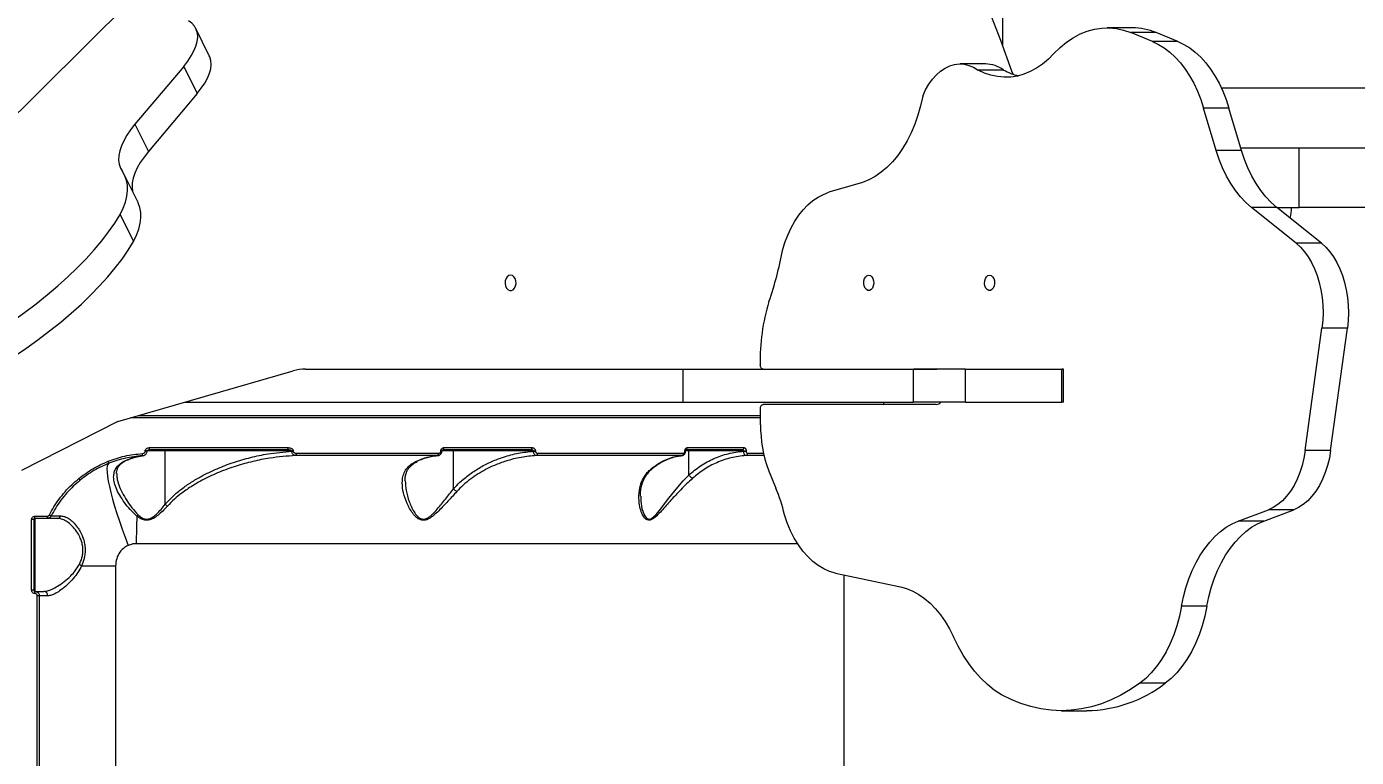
# Model space of a CAD drawing. Header units: millimetres. Extents: x 10665 to 29906, y -6125 to 7364.
# Drawn here: x 23940 to 24541, y 799 to 1129 of the extents above; entities that cross this region are included whole.
import ezdxf

# ---------------------------------------------------------------- set-up
doc = ezdxf.new("R2010")
doc.units = ezdxf.units.MM
for name, color, linetype in [('DIKOM_ОБЪЕКТ', 7, 'Continuous'), ('DIKOM_РАЗМЕР_ЗОНА', 7, 'Continuous'), ('DIKOM_РАЗМЕР_ОБЪЕКТА', 7, 'Continuous')]:
    doc.layers.add(name, color=color, linetype=linetype)
doc.styles.add('style1', font='arial.ttf', dxfattribs={"width": 0.8})
doc.dimstyles.new('1-50', dxfattribs={"dimtxt": 300, "dimasz": 200, "dimexe": 100, "dimexo": 0, "dimgap": 100, "dimtad": 1, "dimdec": 0, "dimtxsty": 'style1', "dimcen": 0, "dimclrd": 7, "dimclre": 7, "dimadec": 1, "dimazin": 2, "dimtfac": 1, "dimtdec": 0, "dimtmove": 1, "dimatfit": 3, "dimfxl": 0, "dimlwd": 25, "dimlwe": 18, "dimarcsym": 0})

# ---------------------------------------------------------------- blocks, each defined once
blk = doc.blocks.new('*D16')
at = {"layer": 'Defpoints', "color": 0, "transparency": 16777216}
for p in [(12665, 4926.53), (12665, 1146.89), (26947.71, -1821.93)]:
    blk.add_point(p, dxfattribs=at)
at = {"layer": 'DIKOM_РАЗМЕР_ОБЪЕКТА', "color": 7, "lineweight": 18, "transparency": 16777216}
for p, q in [((12665, 1146.89), (12665, 5026.53)), ((26947.71, -1821.93), (26947.71, 5026.53))]:
    blk.add_line(p, q, dxfattribs=at)
at = {"layer": 'DIKOM_РАЗМЕР_ОБЪЕКТА', "color": 7, "lineweight": 25, "transparency": 16777216}
blk.add_line((26747.71, 4926.53), (12865, 4926.53), dxfattribs=at)
at = {"layer": 'DIKOM_РАЗМЕР_ОБЪЕКТА', "color": 7, "transparency": 16777216}
for points in [[(12865, 4959.86), (12865, 4893.19), (12665, 4926.53)], [(26747.71, 4959.86), (26747.71, 4893.19), (26947.71, 4926.53)]]:
    blk.add_solid(points, dxfattribs=at)
at = {"layer": 'DIKOM_РАЗМЕР_ОБЪЕКТА', "color": 0, "transparency": 16777216, "insert": (21497, 5179.8), "char_height": 300, "attachment_point": 5, "style": 'style1'}
blk.add_mtext('14300', dxfattribs=at)
blk = doc.blocks.new('*D15')
at = {"layer": 'Defpoints', "color": 0, "transparency": 16777216}
for p in [(20416.84, 4419.04), (19675.94, -4001.39), (28567.5, -4001.39)]:
    blk.add_point(p, dxfattribs=at)
at = {"layer": 'DIKOM_РАЗМЕР_ОБЪЕКТА', "color": 7, "lineweight": 18, "transparency": 16777216}
for p, q in [((20416.84, 4419.04), (28667.5, 4419.04)), ((19675.94, -4001.39), (28667.5, -4001.39))]:
    blk.add_line(p, q, dxfattribs=at)
at = {"layer": 'DIKOM_РАЗМЕР_ОБЪЕКТА', "color": 7, "lineweight": 25, "transparency": 16777216}
blk.add_line((28567.5, 4219.04), (28567.5, -3801.39), dxfattribs=at)
at = {"layer": 'DIKOM_РАЗМЕР_ОБЪЕКТА', "color": 7, "transparency": 16777216}
for points in [[(28534.17, 4219.04), (28600.83, 4219.04), (28567.5, 4419.04)], [(28534.17, -3801.39), (28600.83, -3801.39), (28567.5, -4001.39)]]:
    blk.add_solid(points, dxfattribs=at)
at = {"layer": 'DIKOM_РАЗМЕР_ОБЪЕКТА', "color": 0, "transparency": 16777216, "insert": (28247.96, -1553.33), "char_height": 300, "attachment_point": 5, "rotation": 90, "style": 'style1'}
blk.add_mtext('8400', dxfattribs=at)
blk = doc.blocks.new('*D14')
at = {"layer": 'Defpoints', "color": 0, "transparency": 16777216}
for p in [(28947.71, 6914.03), (10665, 1629.88), (28947.71, -1535.43)]:
    blk.add_point(p, dxfattribs=at)
at = {"layer": 'DIKOM_РАЗМЕР_ЗОНА', "color": 7, "lineweight": 18, "transparency": 16777216}
for p, q in [((10665, 1629.88), (10665, 7014.03)), ((28947.71, -1535.43), (28947.71, 7014.03))]:
    blk.add_line(p, q, dxfattribs=at)
at = {"layer": 'DIKOM_РАЗМЕР_ЗОНА', "color": 7, "lineweight": 25, "transparency": 16777216}
blk.add_line((10865, 6914.03), (28747.71, 6914.03), dxfattribs=at)
at = {"layer": 'DIKOM_РАЗМЕР_ЗОНА', "color": 7, "transparency": 16777216}
for points in [[(10865, 6947.36), (10865, 6880.69), (10665, 6914.03)], [(28747.71, 6947.36), (28747.71, 6880.69), (28947.71, 6914.03)]]:
    blk.add_solid(points, dxfattribs=at)
at = {"layer": 'DIKOM_РАЗМЕР_ЗОНА', "color": 0, "transparency": 16777216, "insert": (21431.5, 7167.3), "char_height": 300, "attachment_point": 5, "style": 'style1'}
blk.add_mtext('18300', dxfattribs=at)
blk = doc.blocks.new('*D13')
at = {"layer": 'Defpoints', "color": 0, "transparency": 16777216}
for p in [(20470.84, 6542.55), (29806, 6542.55), (19621.9, -6125)]:
    blk.add_point(p, dxfattribs=at)
at = {"layer": 'DIKOM_РАЗМЕР_ЗОНА', "color": 7, "lineweight": 18, "transparency": 16777216}
for p, q in [((20470.84, 6542.55), (29906, 6542.55)), ((19621.9, -6125), (29906, -6125))]:
    blk.add_line(p, q, dxfattribs=at)
at = {"layer": 'DIKOM_РАЗМЕР_ЗОНА', "color": 7, "lineweight": 25, "transparency": 16777216}
blk.add_line((29806, -5925), (29806, 6342.55), dxfattribs=at)
at = {"layer": 'DIKOM_РАЗМЕР_ЗОНА', "color": 7, "transparency": 16777216}
for points in [[(29772.67, 6342.55), (29839.33, 6342.55), (29806, 6542.55)], [(29772.67, -5925), (29839.33, -5925), (29806, -6125)]]:
    blk.add_solid(points, dxfattribs=at)
at = {"layer": 'DIKOM_РАЗМЕР_ЗОНА', "color": 0, "transparency": 16777216, "insert": (29552.83, 208.78), "char_height": 300, "attachment_point": 5, "rotation": 90, "style": 'style1'}
blk.add_mtext('12650', dxfattribs=at)

msp = doc.modelspace()

# ---------------------------------------------------------------- linework, layer by layer
at = {"color": 7, "linetype": 'Continuous', "lineweight": 15}
for p, q in [((25599.63, 1101.57), (24480, 1101.57)), ((24488.73, 1074.57), (25599.63, 1074.57))]:
    msp.add_line(p, q, dxfattribs=at)
at = {"layer": 'DIKOM_ОБЪЕКТ', "color": 7, "linetype": 'Continuous', "lineweight": 15}
for p, q in [((24380.96, 1369.07), (24380.96, 1121.06)), ((23915.67, 1070.78), (23986.28, 1140.63)), ((24022.17, 1116.29), (24016.07, 1128.58)), ((24439.74, 1128.89), (24428.24, 1128.89)), ((24448.81, 1122.69), (24438.94, 1126.74)), ((24450.43, 1126.74), (24438.94, 1126.74)), ((24460.3, 1122.69), (24450.43, 1126.74)), ((24460.3, 1122.69), (24448.81, 1122.69)), ((24010.59, 1111.44), (23988.56, 1085.29)), ((24010.59, 1111.44), (24016.68, 1099.15)), ((24373.24, 1112.54), (24361.75, 1112.54)), ((24381.44, 1109.8), (24369.94, 1109.8)), ((24016.68, 1099.15), (23994.66, 1073)), ((24477.59, 1073.42), (24471.87, 1092.63)), ((24483.36, 1092.63), (24471.87, 1092.63)), ((24489.08, 1073.42), (24483.36, 1092.63)), ((23988.56, 1085.29), (23994.66, 1073)), ((24489.08, 1073.42), (24477.59, 1073.42)), ((24515.16, 1047.57), (24515.16, 1074.57)), ((23989.96, 1049.9), (23983.87, 1062.19)), ((24317.63, 1058.93), (24302.42, 1054.51)), ((24513.72, 1031.46), (24493.5, 1047.62)), ((24504.99, 1047.62), (24493.5, 1047.62)), ((24525.21, 1031.46), (24504.99, 1047.62)), ((24505.05, 1047.57), (24515.16, 1047.57)), ((24714.96, 1047.57), (24515.16, 1047.57)), ((23981.8, 1044.5), (23987.89, 1032.21)), ((24525.21, 1031.46), (24513.72, 1031.46)), ((24517.89, 937.75), (24525.44, 993.06)), ((24536.93, 993.06), (24525.44, 993.06)), ((24529.38, 937.75), (24536.93, 993.06)), ((24065.73, 974.57), (24351.18, 974.57)), ((24236.57, 959.57), (24236.57, 974.57)), ((24236.57, 974.57), (24340.7, 974.57)), ((24340.7, 959.57), (24340.7, 974.57)), ((24364.24, 974.57), (24340.7, 974.57)), ((24364.24, 959.57), (24364.24, 974.57)), ((24364.24, 974.57), (24407.79, 974.57)), ((24407.79, 959.57), (24407.79, 974.57)), ((24408.5, 974.57), (24407.79, 974.57)), ((24408.5, 959.57), (24408.5, 974.57)), ((23980.87, 950.91), (24060.06, 973.76)), ((24010.91, 959.57), (24236.57, 959.57)), ((24236.57, 959.57), (24340.7, 959.57)), ((24271.47, 949.42), (24271.44, 956.56)), ((24350.99, 958.57), (24272.73, 958.57)), ((24327.28, 958.57), (24327.28, 959.57)), ((24364.24, 959.57), (24340.7, 959.57)), ((24364.24, 959.57), (24407.79, 959.57)), ((24408.5, 959.57), (24407.79, 959.57)), ((23980.87, 950.91), (23937.24, 928.79)), ((24271.46, 952.57), (23986.65, 952.57)), ((23990.12, 953.57), (24271.45, 953.57)), ((23995.13, 939.07), (24057.8, 939.07)), ((24128.31, 939.07), (24168.17, 939.07)), ((24238.33, 939.07), (24264.05, 939.07)), ((23985.43, 933.68), (23985.46, 933.69)), ((23993.19, 937.48), (23993.19, 937.57)), ((23994.03, 937.57), (23993.19, 937.57)), ((23994.03, 937.48), (23993.19, 937.48)), ((23994.03, 937.48), (23994.03, 937.57)), ((24002.2, 937.57), (23994.03, 937.57)), ((24057.49, 938.07), (23994.97, 938.07)), ((24002.2, 913.46), (24002.2, 937.57)), ((24059.49, 937.57), (24002.2, 937.57)), ((24059.49, 937.45), (24059.49, 937.57)), ((24059.49, 937.57), (24060.14, 937.57)), ((24059.49, 937.45), (24060.14, 937.45)), ((24060.14, 937.57), (24060.14, 937.45)), ((24125.48, 935.52), (24061.3, 935.52)), ((24061.6, 936.51), (24125.92, 936.51)), ((24125.19, 935.45), (24125.61, 935.48)), ((24126.89, 937.54), (24126.89, 937.57)), ((24127.41, 937.57), (24126.89, 937.57)), ((24127.41, 937.54), (24126.89, 937.54)), ((24127.41, 937.54), (24127.41, 937.57)), ((24132.64, 937.57), (24127.41, 937.57)), ((24167.6, 938.07), (24127.83, 938.07)), ((24132.64, 920.41), (24132.64, 937.57)), ((24168.79, 937.57), (24132.64, 937.57)), ((24168.79, 937.47), (24168.79, 937.57)), ((24168.79, 937.57), (24169.69, 937.57)), ((24168.79, 937.47), (24169.69, 937.47)), ((24169.69, 937.57), (24169.69, 937.47)), ((24235.95, 935.52), (24170.12, 935.52)), ((24170.66, 936.51), (24236.63, 936.51)), ((24237.31, 937.52), (24237.31, 937.57)), ((24237.57, 937.57), (24237.31, 937.57)), ((24237.57, 937.52), (24237.31, 937.52)), ((24237.57, 937.52), (24237.57, 937.57)), ((24239.05, 937.57), (24237.57, 937.57)), ((24263.24, 938.07), (24237.59, 938.07)), ((24239.05, 926.69), (24239.05, 937.57)), ((24263.86, 937.57), (24239.05, 937.57)), ((24263.86, 937.49), (24263.86, 937.57)), ((24263.86, 937.57), (24264.99, 937.57)), ((24263.86, 937.49), (24264.99, 937.49)), ((24273.1, 935.52), (24264.85, 935.52)), ((24264.99, 937.57), (24264.99, 937.49)), ((24265.6, 936.51), (24272.88, 936.51)), ((24529.38, 937.75), (24517.89, 937.75)), ((24275.04, 928.93), (24278.41, 920.76)), ((24487.59, 905.87), (24501.2, 911.01)), ((24499.09, 905.87), (24512.69, 911.01)), ((24512.69, 911.01), (24501.2, 911.01)), ((23941.82, 874.57), (23941.82, 906.57)), ((23942.78, 906.57), (23941.82, 906.57)), ((23942.78, 906.57), (23942.78, 874.57)), ((23948.9, 907.07), (23943.28, 907.07)), ((23943.28, 907.07), (23943.28, 874.07)), ((23943.32, 908.07), (23948.95, 908.07)), ((24499.09, 905.87), (24487.59, 905.87)), ((24288.27, 895.62), (23989.13, 895.62)), ((23964.38, 885.57), (23979.79, 885.57)), ((23979.79, 885.57), (23979.79, 535.57)), ((24305.43, 882.36), (24334.74, 876.12)), ((24309.28, 525.52), (24309.28, 881.54)), ((23942.78, 874.57), (23941.82, 874.57)), ((23943.28, 874.07), (23947.33, 874.07)), ((23944.32, 789.07), (23944.32, 872.07)), ((23945.28, 872.07), (23944.32, 872.07)), ((23949.14, 872.07), (23945.28, 872.07)), ((23945.28, 872.07), (23945.28, 789.07)), ((24473.4, 867.32), (24461.91, 867.32)), ((24454.53, 832.54), (24443.04, 832.54)), ((24407.65, 820.13), (24419.14, 820.13))]:
    msp.add_line(p, q, dxfattribs=at)
at = {"layer": 'DIKOM_ОБЪЕКТ', "color": 7, "linetype": 'Continuous', "lineweight": 15, "flags": 128}
for points in [[(24385.72, 1107.91), (24385.21, 1109.35), (24380.18, 1123.14), (24374.89, 1136.74), (24369.33, 1150.12), (24363.52, 1163.29)], [(24010.59, 1111.44), (24012.46, 1113.82), (24014.02, 1116.16), (24015.25, 1118.42), (24016.15, 1120.6), (24016.7, 1122.67), (24016.91, 1124.63), (24016.77, 1126.44), (24016.29, 1128.11), (24015.46, 1129.61), (24014.3, 1130.93), (24012.81, 1132.06)], [(24404.23, 1117.21), (24407.02, 1119.97), (24409.94, 1122.38), (24412.97, 1124.43), (24416.09, 1126.1), (24419.29, 1127.39), (24422.54, 1128.28), (24425.83, 1128.78), (24429.14, 1128.87), (24432.44, 1128.56), (24435.71, 1127.85), (24438.94, 1126.74)], [(24448.81, 1122.69), (24451.51, 1121.4), (24454.13, 1119.78), (24456.67, 1117.84), (24459.09, 1115.59), (24461.4, 1113.04), (24463.56, 1110.22), (24465.57, 1107.14), (24467.42, 1103.82), (24469.09, 1100.27), (24470.58, 1096.54), (24471.87, 1092.63)], [(24460.3, 1122.69), (24463, 1121.4), (24465.62, 1119.78), (24468.16, 1117.84), (24470.58, 1115.59), (24472.89, 1113.04), (24475.05, 1110.22), (24477.06, 1107.14), (24478.91, 1103.82), (24480.59, 1100.27), (24482.07, 1096.54), (24483.36, 1092.63)], [(24016.68, 1099.15), (24018.55, 1101.54), (24020.11, 1103.87), (24021.34, 1106.13), (24022.24, 1108.31), (24022.79, 1110.39), (24023, 1112.34), (24022.86, 1114.16), (24022.38, 1115.82), (24022.17, 1116.29)], [(24404.23, 1117.21), (24401.71, 1114.69), (24399.07, 1112.49), (24396.33, 1110.62), (24393.5, 1109.09), (24390.61, 1107.91), (24387.66, 1107.09), (24384.68, 1106.63), (24381.69, 1106.53), (24378.7, 1106.81), (24375.73, 1107.45), (24372.81, 1108.45), (24369.94, 1109.8)], [(24344.88, 1098.02), (24346.15, 1100.81), (24347.61, 1103.37), (24349.24, 1105.66), (24351.02, 1107.66), (24352.93, 1109.34), (24354.95, 1110.68), (24357.05, 1111.67), (24359.21, 1112.29), (24361.4, 1112.54), (24363.6, 1112.41), (24365.77, 1111.9), (24367.9, 1111.03), (24369.94, 1109.8)], [(24344.88, 1098.02), (24343.89, 1093.64), (24342.68, 1089.39), (24341.24, 1085.31), (24339.6, 1081.43), (24337.76, 1077.77), (24335.74, 1074.35), (24333.54, 1071.2), (24331.19, 1068.33), (24328.69, 1065.78), (24326.07, 1063.55), (24323.34, 1061.65), (24320.52, 1060.11), (24317.63, 1058.93)], [(23988.56, 1085.29), (23986.56, 1082.76), (23984.86, 1080.28), (23983.46, 1077.85), (23982.39, 1075.51), (23981.63, 1073.26), (23981.21, 1071.11), (23981.12, 1069.09), (23981.37, 1067.21), (23981.94, 1065.47), (23982.85, 1063.89)], [(23994.66, 1073), (23992.65, 1070.47), (23990.95, 1067.99), (23989.55, 1065.57), (23988.48, 1063.22), (23987.73, 1060.97), (23987.3, 1058.82), (23987.21, 1056.8), (23987.45, 1054.98)], [(24493.5, 1047.62), (24490.96, 1049.86), (24488.54, 1052.43), (24486.27, 1055.3), (24484.16, 1058.45), (24482.22, 1061.86), (24480.47, 1065.51), (24478.92, 1069.37), (24477.59, 1073.42)], [(24504.99, 1047.62), (24502.45, 1049.86), (24500.03, 1052.43), (24497.76, 1055.3), (24495.65, 1058.45), (24493.71, 1061.86), (24491.96, 1065.51), (24490.41, 1069.37), (24489.08, 1073.42)], [(23981.8, 1044.5), (23983.17, 1047.36), (23984.2, 1050.12), (23984.87, 1052.77), (23985.18, 1055.3), (23985.14, 1057.68), (23984.73, 1059.92), (23983.97, 1061.99), (23982.85, 1063.89)], [(24281.45, 1028.19), (24282.55, 1031.77), (24283.85, 1035.18), (24285.34, 1038.4), (24287.01, 1041.4), (24288.84, 1044.16), (24290.83, 1046.65), (24292.95, 1048.85), (24295.18, 1050.76), (24297.52, 1052.34), (24299.94, 1053.59), (24302.42, 1054.51)], [(23987.89, 1032.21), (23989.26, 1035.07), (23990.29, 1037.83), (23990.96, 1040.49), (23991.27, 1043.01), (23991.23, 1045.4), (23990.82, 1047.63), (23990.06, 1049.71), (23989.96, 1049.9)], [(23921.63, 988.65), (23927.46, 992.4), (23933.11, 996.23), (23938.57, 1000.14), (23943.83, 1004.11), (23948.86, 1008.14), (23953.65, 1012.19), (23958.19, 1016.28), (23962.47, 1020.37), (23966.46, 1024.47), (23970.15, 1028.55), (23973.55, 1032.61), (23976.62, 1036.63), (23979.38, 1040.6), (23981.8, 1044.5)], [(23927.72, 976.36), (23933.55, 980.11), (23939.2, 983.95), (23944.66, 987.85), (23949.92, 991.83), (23954.95, 995.85), (23959.75, 999.91), (23964.29, 1003.99), (23968.56, 1008.09), (23972.55, 1012.18), (23976.25, 1016.27), (23979.64, 1020.32), (23982.72, 1024.34), (23985.47, 1028.31), (23987.89, 1032.21)], [(24513.72, 1031.46), (24515.67, 1029.69), (24517.5, 1027.64), (24519.19, 1025.31), (24520.72, 1022.72), (24522.08, 1019.92), (24523.24, 1016.91), (24524.21, 1013.74), (24524.97, 1010.43), (24525.52, 1007.02), (24525.84, 1003.54), (24525.93, 1000.03), (24525.8, 996.53), (24525.44, 993.06)], [(24525.21, 1031.46), (24527.16, 1029.69), (24528.99, 1027.64), (24530.68, 1025.31), (24532.21, 1022.72), (24533.57, 1019.92), (24534.74, 1016.91), (24535.7, 1013.74), (24536.46, 1010.43), (24537.01, 1007.02), (24537.33, 1003.54), (24537.42, 1000.03), (24537.29, 996.53), (24536.93, 993.06)], [(24158.47, 1017.07), (24157.67, 1016.88), (24156.95, 1016.33), (24156.4, 1015.48), (24156.07, 1014.43), (24156, 1013.28), (24156.2, 1012.16), (24156.65, 1011.2), (24157.29, 1010.49), (24158.06, 1010.12), (24158.88, 1010.12), (24159.65, 1010.49), (24160.29, 1011.2), (24160.74, 1012.16), (24160.94, 1013.28), (24160.87, 1014.43), (24160.55, 1015.48), (24159.99, 1016.33), (24159.28, 1016.88), (24158.47, 1017.07)], [(24320.46, 1017.07), (24321.19, 1016.88), (24321.84, 1016.34), (24322.34, 1015.49), (24322.64, 1014.43), (24322.7, 1013.29), (24322.52, 1012.17), (24322.11, 1011.2), (24321.53, 1010.5), (24320.83, 1010.12), (24320.09, 1010.12), (24319.39, 1010.5), (24318.8, 1011.2), (24318.4, 1012.17), (24318.22, 1013.29), (24318.28, 1014.43), (24318.57, 1015.49), (24319.08, 1016.34), (24319.73, 1016.88), (24320.46, 1017.07)], [(24375.09, 1017.07), (24375.83, 1016.88), (24376.48, 1016.34), (24376.98, 1015.49), (24377.28, 1014.43), (24377.34, 1013.29), (24377.15, 1012.17), (24376.75, 1011.2), (24376.17, 1010.5), (24375.46, 1010.12), (24374.72, 1010.12), (24374.02, 1010.5), (24373.44, 1011.2), (24373.03, 1012.17), (24372.85, 1013.29), (24372.91, 1014.43), (24373.21, 1015.49), (24373.71, 1016.34), (24374.36, 1016.88), (24375.09, 1017.07)], [(24272.67, 974.57), (24272.42, 974.61), (24272.19, 974.72), (24271.97, 974.9), (24271.78, 975.13), (24271.62, 975.42), (24271.5, 975.76), (24271.42, 976.12), (24271.38, 976.5)], [(24271.44, 956.56), (24271.47, 956.95), (24271.54, 957.33), (24271.66, 957.68), (24271.82, 957.98), (24272.01, 958.23), (24272.23, 958.42), (24272.48, 958.54), (24272.73, 958.57)], [(24057.49, 938.07), (24057.55, 938.09), (24057.6, 938.15), (24057.66, 938.24), (24057.7, 938.37), (24057.74, 938.52), (24057.77, 938.69), (24057.79, 938.88), (24057.8, 939.07)], [(24127.83, 938.07), (24127.92, 938.09), (24128.01, 938.15), (24128.09, 938.24), (24128.17, 938.37), (24128.23, 938.52), (24128.27, 938.69), (24128.3, 938.88), (24128.31, 939.07)], [(24167.6, 938.07), (24167.71, 938.09), (24167.82, 938.15), (24167.91, 938.24), (24168, 938.37), (24168.07, 938.52), (24168.13, 938.69), (24168.16, 938.88), (24168.17, 939.07)], [(23985.11, 933.62), (23985.36, 933.65), (23985.43, 933.68)], [(24002.04, 938.07), (24002.07, 938.06), (24002.1, 938.04), (24002.13, 937.99), (24002.15, 937.93), (24002.17, 937.85), (24002.19, 937.77), (24002.2, 937.67), (24002.2, 937.57)], [(24125.48, 935.52), (24125.57, 935.55), (24125.65, 935.61), (24125.72, 935.71), (24125.79, 935.83), (24125.84, 935.98), (24125.88, 936.15), (24125.91, 936.33), (24125.92, 936.51)], [(24132.48, 938.07), (24132.51, 938.06), (24132.54, 938.04), (24132.57, 937.99), (24132.59, 937.93), (24132.61, 937.85), (24132.62, 937.77), (24132.63, 937.67), (24132.64, 937.57)], [(24238.89, 938.07), (24238.92, 938.06), (24238.95, 938.04), (24238.98, 937.99), (24239.01, 937.93), (24239.03, 937.85), (24239.04, 937.77), (24239.05, 937.67), (24239.05, 937.57)], [(24517.89, 937.75), (24517.3, 934.3), (24516.49, 930.96), (24515.46, 927.76), (24514.23, 924.75), (24512.8, 921.95), (24511.2, 919.38), (24509.44, 917.09), (24507.54, 915.08), (24505.52, 913.39), (24503.4, 912.03), (24501.2, 911.01)], [(24529.38, 937.75), (24528.79, 934.3), (24527.98, 930.96), (24526.95, 927.76), (24525.72, 924.75), (24524.29, 921.95), (24522.69, 919.38), (24520.93, 917.09), (24519.03, 915.08), (24517.01, 913.39), (24514.89, 912.03), (24512.69, 911.01)], [(23976.67, 931.97), (23976.25, 931.49), (23975.99, 930.65), (23975.88, 929.46), (23975.93, 927.93), (23976.13, 926.06), (23976.48, 923.9), (23976.98, 921.44), (23977.63, 918.72), (23978.41, 915.77), (23979.32, 912.61), (23980.36, 909.28), (23981.51, 905.8), (23982.75, 902.22), (23984.08, 898.56), (23985.49, 894.86)], [(24217.32, 917.14), (24217.32, 914.84), (24217.83, 911.62), (24218.88, 908.66), (24219.96, 907.18), (24220.93, 906.75), (24221.87, 906.94), (24222.13, 907.06), (24223.2, 907.86), (24224.22, 908.9), (24226.21, 911.3), (24230.05, 916.25), (24234.08, 921.23), (24236.54, 924.02), (24239.05, 926.68), (24239.06, 926.68), (24239.06, 926.68)], [(24305.43, 882.36), (24302.76, 883.13), (24300.15, 884.27), (24297.61, 885.77), (24295.17, 887.61), (24292.85, 889.8), (24290.66, 892.3), (24288.62, 895.09), (24286.76, 898.16), (24285.08, 901.48), (24283.6, 905.02), (24282.33, 908.75)], [(24461.91, 867.32), (24462.8, 871.58), (24463.91, 875.71), (24465.24, 879.68), (24466.76, 883.47), (24468.48, 887.06), (24470.38, 890.42), (24472.45, 893.53), (24474.68, 896.36), (24477.05, 898.91), (24479.54, 901.14), (24482.14, 903.06), (24484.83, 904.63), (24487.59, 905.87)], [(24473.4, 867.32), (24474.29, 871.58), (24475.4, 875.71), (24476.73, 879.68), (24478.25, 883.47), (24479.97, 887.06), (24481.87, 890.42), (24483.94, 893.53), (24486.17, 896.36), (24488.54, 898.91), (24491.03, 901.14), (24493.63, 903.06), (24496.32, 904.63), (24499.09, 905.87)], [(24334.74, 876.12), (24337.57, 875.33), (24340.36, 874.19), (24343.07, 872.69), (24345.7, 870.86), (24348.23, 868.7), (24350.63, 866.23), (24352.89, 863.46), (24355.01, 860.42), (24356.95, 857.11), (24358.72, 853.57)], [(24461.91, 867.32), (24460.97, 862.87), (24459.79, 858.55), (24458.38, 854.4), (24456.74, 850.46), (24454.9, 846.75), (24452.86, 843.3), (24450.63, 840.13), (24448.24, 837.26), (24445.71, 834.73), (24443.04, 832.54)], [(24473.4, 867.32), (24472.46, 862.87), (24471.28, 858.55), (24469.87, 854.4), (24468.23, 850.46), (24466.39, 846.75), (24464.35, 843.3), (24462.12, 840.13), (24459.73, 837.26), (24457.2, 834.73), (24454.53, 832.54)], [(24380.45, 827.3), (24377.25, 829.45), (24374.15, 831.95), (24371.18, 834.8), (24368.35, 837.97), (24365.67, 841.45), (24363.17, 845.23), (24360.85, 849.27), (24358.72, 853.57)], [(24443.04, 832.54), (24438.84, 829.66), (24434.54, 827.14), (24430.16, 825), (24425.71, 823.25), (24421.2, 821.88), (24416.65, 820.9), (24412.08, 820.32), (24407.49, 820.13), (24402.9, 820.35), (24398.32, 820.96), (24393.77, 821.96), (24389.27, 823.36), (24384.82, 825.14), (24380.45, 827.3)]]:
    msp.add_lwpolyline(points, dxfattribs=at)
at = {"layer": 'DIKOM_ОБЪЕКТ', "color": 7, "linetype": 'Continuous', "lineweight": 15}
for centre, radius, start, end in [((24439.66, 1100.79), 28.1, 67.47858, 89.85119), ((24373.05, 1098.35), 14.2, 53.77414, 89.20571), ((24394.57, 1133.83), 27.38, 241.33355, 256.48609), ((24492.99, 1047.73), 18.68, 344.71424, 359.50907), ((24123.45, 1057.96), 160.78, 340.82267, 349.32888), ((24359.48, 979.01), 88.13, 162.75094, 181.63699), ((24065.75, 954.17), 20.4, 90.05811, 106.19484), ((24350.89, 961.57), 2.99, 271.96466, 318.29185), ((24334.27, 949.79), 62.8, 180.33531, 199.40308), ((23993.46, 938.83), 1.69, 333.34021, 8.30551), ((24237.38, 938.98), 0.947, 290.94279, 5.9633), ((24263.13, 938.98), 0.917, 276.95954, 5.58893), ((23974.29, 931.81), 2.38, 3.76315, 27.08405), ((23989.95, 936.05), 1.97, 340.86158, 10.21178), ((24060.45, 936.31), 1.16, 316.86748, 10.03019), ((24169.74, 936.36), 0.928, 294.10871, 9.28467), ((24235.71, 936.41), 0.925, 284.81051, 6.40646), ((24264.66, 936.44), 0.937, 281.51648, 4.84899), ((23960.57, 922.72), 3.56, 27.46588, 42.77581), ((24205.22, 890.27), 79.29, 13.47891, 22.61515), ((23945.64, 899.82), 9.75, 58.86713, 64.46524), ((23985.03, 912.27), 6.07, 316.72885, 324.35693), ((24008.18, 919.59), 8.56, 225.70998, 234.59634), ((23936.75, 907.82), 6.58, 353.45073, 2.17527), ((23944.07, 907.83), 4.89, 351.17029, 2.92362), ((23953.33, 908.83), 1.76, 271.82152, 338.86121), ((24225.51, 895.75), 236.38, 177.00353, 180.02937), ((23960.44, 879.23), 7.47, 58.13889, 67.17761), ((23936.75, 873.32), 6.58, 357.82473, 6.54927), ((23947.23, 872.17), 1.91, 357.24188, 86.96177), ((24418.17, 879.61), 59.48, 270.93576, 307.68856)]:
    msp.add_arc(centre, radius, start, end, dxfattribs=at)
for points, knots in [([(23993.19, 937.57), (23993.2, 937.68), (23993.22, 937.94), (23993.42, 938.33), (23993.81, 938.71), (23994.4, 939.01), (23994.88, 939.05), (23995.13, 939.07)], [0, 0, 0, 0, 0.120544, 0.278377, 0.47056, 0.72081, 1, 1, 1, 1]), ([(24057.8, 939.07), (24058.1, 939.05), (24058.69, 939.01), (24059.41, 938.71), (24059.86, 938.32), (24060.09, 937.94), (24060.12, 937.7), (24060.14, 937.57)], [0, 0, 0, 0, 0.304748, 0.58765, 0.766465, 0.882864, 1, 1, 1, 1]), ([(24126.89, 937.57), (24126.89, 937.65), (24126.9, 937.9), (24127.04, 938.31), (24127.36, 938.73), (24127.8, 939.02), (24128.14, 939.06), (24128.31, 939.07)], [0, 0, 0, 0, 0.09312, 0.30392, 0.530216, 0.765187, 1, 1, 1, 1]), ([(24168.17, 939.07), (24168.2, 939.07), (24168.4, 939.07), (24168.76, 938.99), (24169.17, 938.73), (24169.46, 938.4), (24169.65, 938.01), (24169.68, 937.72), (24169.69, 937.57)], [0, 0, 0, 0, 0.039238, 0.287234, 0.495185, 0.671039, 0.835291, 1, 1, 1, 1]), ([(24237.31, 937.57), (24237.32, 937.68), (24237.33, 937.96), (24237.45, 938.39), (24237.68, 938.77), (24237.98, 939.02), (24238.21, 939.06), (24238.33, 939.07)], [0, 0, 0, 0, 0.140719, 0.355291, 0.570054, 0.784945, 1, 1, 1, 1]), ([(24264.05, 939.07), (24264.13, 939.06), (24264.32, 939.04), (24264.58, 938.84), (24264.81, 938.5), (24264.96, 938.06), (24264.98, 937.74), (24264.99, 937.57)], [0, 0, 0, 0, 0.174161, 0.389587, 0.595819, 0.797864, 1, 1, 1, 1]), ([(23963.18, 925.13), (23965.22, 926.66), (23969.34, 929.76), (23974.04, 931.84), (23976.41, 932.9)], [0, 0, 0, 0, 0.494176, 1, 1, 1, 1]), ([(23976.41, 932.9), (23978.9, 933.77), (23983.93, 935.55), (23989.22, 936.12), (23991.89, 936.4)], [0, 0, 0, 0, 0.493841, 1, 1, 1, 1]), ([(23991.81, 935.41), (23989.26, 935.14), (23984.09, 934.59), (23979.16, 932.85), (23976.67, 931.97)], [0, 0, 0, 0, 0.493847, 1, 1, 1, 1]), ([(23989.46, 908.1), (23988.41, 909.08), (23986.31, 911.02), (23983.75, 914.32), (23981.53, 917.63), (23979.92, 920.83), (23979.01, 923.75), (23978.81, 926.25), (23979.26, 928.43), (23980.27, 930.3), (23981.91, 931.93), (23983.65, 933), (23984.82, 933.5), (23985.11, 933.62)], [0, 0, 0, 0, 0.10368, 0.207542, 0.320574, 0.433542, 0.533812, 0.634001, 0.718487, 0.80291, 0.887958, 0.972927, 1, 1, 1, 1]), ([(23980.27, 927.32), (23980.27, 927.49), (23980.24, 928.13), (23980.46, 929.1), (23980.92, 930.21), (23981.61, 931.17), (23982.53, 932.05), (23983.69, 932.84), (23984.69, 933.38), (23985.33, 933.62), (23985.46, 933.67)], [0, 0, 0, 0, 0.061915, 0.230508, 0.406037, 0.553234, 0.692148, 0.839917, 0.966857, 1, 1, 1, 1]), ([(23985.11, 933.62), (23986.09, 933.99), (23988.28, 934.82), (23990.55, 935.2), (23991.81, 935.41)], [0, 0, 0, 0, 0.445108, 1, 1, 1, 1]), ([(23985.45, 933.62), (23985.67, 933.71), (23986.78, 934.18), (23988.83, 934.79), (23990.79, 935.24), (23991.85, 935.35), (23991.97, 935.36)], [0, 0, 0, 0, 0.101118, 0.521999, 0.944156, 1, 1, 1, 1]), ([(23991.89, 936.4), (23992.06, 936.43), (23992.39, 936.48), (23992.79, 936.71), (23993.05, 936.99), (23993.17, 937.26), (23993.18, 937.42), (23993.19, 937.48)], [0, 0, 0, 0, 0.27344, 0.539314, 0.738629, 0.898845, 1, 1, 1, 1]), ([(23991.96, 935.43), (23992, 935.43), (23992.35, 935.45), (23992.93, 935.69), (23993.58, 936.19), (23993.92, 936.8), (23994.07, 937.26), (23994.03, 937.48), (23994.03, 937.48)], [0, 0, 0, 0, 0.037459, 0.332085, 0.575073, 0.792387, 0.996421, 1, 1, 1, 1]), ([(23994.04, 937.51), (23994.04, 937.53), (23994.03, 937.56), (23994.03, 937.61), (23994.06, 937.68), (23994.14, 937.79), (23994.34, 937.94), (23994.63, 938.06), (23994.86, 938.06), (23994.97, 938.06)], [0, 0, 0, 0, 0.041266, 0.076009, 0.121244, 0.224828, 0.421749, 0.73174, 1, 1, 1, 1]), ([(24002.2, 913.46), (24003.37, 914.72), (24005.71, 917.23), (24009.72, 920.5), (24013.98, 923.48), (24019.28, 926.59), (24025.62, 929.65), (24033.08, 932.48), (24040.79, 934.7), (24049.61, 936.57), (24055.89, 937.13), (24059.49, 937.45)], [0, 0, 0, 0, 0.079268, 0.158593, 0.24059, 0.322608, 0.447232, 0.571894, 0.699862, 0.827838, 1, 1, 1, 1]), ([(24061.3, 935.52), (24057.36, 935.21), (24050.84, 934.7), (24041.85, 932.88), (24034.25, 930.81), (24026.76, 928.11), (24020.15, 925.07), (24014.46, 921.85), (24010.08, 918.85), (24006.29, 915.78), (24004.25, 913.67), (24003.22, 912.61)], [0, 0, 0, 0, 0.186752, 0.30973, 0.432702, 0.558512, 0.684282, 0.774009, 0.864308, 0.931892, 1, 1, 1, 1]), ([(24059.49, 937.57), (24059.49, 937.59), (24059.48, 937.63), (24059.44, 937.69), (24059.29, 937.81), (24058.64, 938.04), (24058, 938.06), (24057.49, 938.07)], [0, 0, 0, 0, 0.023882, 0.053458, 0.107085, 0.279443, 1, 1, 1, 1]), ([(24061.3, 935.52), (24061.07, 935.55), (24060.61, 935.62), (24060.05, 936.03), (24059.71, 936.52), (24059.53, 936.99), (24059.5, 937.29), (24059.49, 937.45)], [0, 0, 0, 0, 0.270454, 0.53354, 0.71816, 0.855251, 1, 1, 1, 1]), ([(24060.14, 937.45), (24060.15, 937.37), (24060.16, 937.21), (24060.31, 936.98), (24060.59, 936.74), (24061.04, 936.55), (24061.41, 936.53), (24061.6, 936.51)], [0, 0, 0, 0, 0.120604, 0.240693, 0.416863, 0.694988, 1, 1, 1, 1]), ([(24134.14, 919.23), (24132.81, 917.77), (24130.16, 914.86), (24126.6, 911.09), (24123.87, 908.55), (24122.02, 907.19), (24120.53, 906.42), (24118.98, 906.12), (24117.37, 906.46), (24115.71, 907.58), (24114.12, 909.34), (24112.75, 911.52), (24111.24, 914.63), (24109.85, 918.57), (24109.32, 922.65), (24109.66, 925.9), (24110.48, 928.24), (24111.82, 930.17), (24113.44, 931.66), (24114.84, 932.41), (24115.48, 932.76)], [0, 0, 0, 0, 0.092468, 0.1849, 0.239045, 0.266944, 0.294688, 0.32109, 0.347551, 0.383071, 0.430778, 0.478884, 0.526947, 0.627676, 0.728243, 0.791197, 0.854064, 0.905398, 0.956677, 1, 1, 1, 1]), ([(24110.77, 924.04), (24110.78, 924.55), (24110.8, 925.7), (24111.15, 927.26), (24111.67, 928.7), (24112.43, 929.89), (24113.5, 931), (24114.73, 931.95), (24115.72, 932.47), (24116.16, 932.7)], [0, 0, 0, 0, 0.133246, 0.305592, 0.447633, 0.593797, 0.743246, 0.887243, 1, 1, 1, 1]), ([(24115.48, 932.76), (24115.76, 932.89), (24117.47, 933.68), (24120.78, 934.87), (24123.89, 935.3), (24125.48, 935.52)], [0, 0, 0, 0, 0.084991, 0.53347, 1, 1, 1, 1]), ([(24115.48, 932.76), (24115.5, 932.76), (24115.66, 932.73), (24115.86, 932.72), (24115.99, 932.82), (24116.01, 932.84)], [0, 0, 0, 0, 0.103624, 0.836634, 1, 1, 1, 1]), ([(24116.02, 932.82), (24116.05, 932.84), (24116.96, 933.33), (24118.81, 934.04), (24121.57, 934.89), (24123.71, 935.35), (24124.93, 935.43), (24125.19, 935.45)], [0, 0, 0, 0, 0.011443, 0.310364, 0.611978, 0.915821, 1, 1, 1, 1]), ([(24125.59, 935.53), (24125.61, 935.53), (24125.86, 935.51), (24126.36, 935.71), (24126.95, 936.16), (24127.35, 936.82), (24127.38, 937.31), (24127.4, 937.54)], [0, 0, 0, 0, 0.015526, 0.261286, 0.513923, 0.770954, 1, 1, 1, 1]), ([(24125.92, 936.51), (24126.03, 936.53), (24126.26, 936.55), (24126.57, 936.75), (24126.79, 937.04), (24126.88, 937.32), (24126.89, 937.49), (24126.89, 937.54)], [0, 0, 0, 0, 0.233658, 0.467311, 0.695579, 0.908756, 1, 1, 1, 1]), ([(24127.42, 937.57), (24127.42, 937.6), (24127.42, 937.67), (24127.45, 937.78), (24127.51, 937.9), (24127.6, 938), (24127.71, 938.07), (24127.79, 938.06), (24127.83, 938.06)], [0, 0, 0, 0, 0.067648, 0.185453, 0.324097, 0.501534, 0.745834, 1, 1, 1, 1]), ([(24132.64, 920.41), (24133.59, 921.42), (24135.88, 923.85), (24139.96, 927.16), (24144.8, 930.31), (24149.92, 932.89), (24155.64, 935.06), (24161.94, 936.73), (24166.51, 937.22), (24168.79, 937.47)], [0, 0, 0, 0, 0.099981, 0.239903, 0.380323, 0.520385, 0.660145, 0.830069, 1, 1, 1, 1]), ([(24170.12, 935.52), (24167.81, 935.29), (24163.15, 934.84), (24156.79, 933.22), (24150.26, 930.81), (24144.88, 928.02), (24140.26, 924.84), (24137.01, 922.19), (24135.08, 920.19), (24134.14, 919.23)], [0, 0, 0, 0, 0.173875, 0.350141, 0.488061, 0.692275, 0.797115, 0.901942, 1, 1, 1, 1]), ([(24168.79, 937.57), (24168.79, 937.6), (24168.78, 937.65), (24168.73, 937.75), (24168.59, 937.86), (24168.37, 937.97), (24168.05, 938.05), (24167.78, 938.07), (24167.62, 938.07), (24167.6, 938.07)], [0, 0, 0, 0, 0.055229, 0.109708, 0.243644, 0.41751, 0.651754, 0.951854, 1, 1, 1, 1]), ([(24170.12, 935.52), (24170.09, 935.52), (24169.92, 935.53), (24169.62, 935.65), (24169.27, 935.98), (24169.02, 936.41), (24168.84, 936.91), (24168.81, 937.28), (24168.79, 937.47)], [0, 0, 0, 0, 0.039154, 0.268341, 0.466405, 0.643669, 0.819957, 1, 1, 1, 1]), ([(24169.69, 937.47), (24169.7, 937.38), (24169.71, 937.19), (24169.84, 936.94), (24170.02, 936.73), (24170.28, 936.57), (24170.51, 936.52), (24170.64, 936.51), (24170.66, 936.51)], [0, 0, 0, 0, 0.167293, 0.334436, 0.509072, 0.713053, 0.957715, 1, 1, 1, 1]), ([(24222.32, 929.75), (24223.66, 930.73), (24226.38, 932.71), (24230.42, 934.41), (24233.65, 935.24), (24235.35, 935.45), (24235.95, 935.52)], [0, 0, 0, 0, 0.318193, 0.643966, 0.875254, 1, 1, 1, 1]), ([(24222.84, 929.82), (24223.15, 930.07), (24224.2, 930.95), (24226.12, 932.18), (24228.6, 933.5), (24231.15, 934.49), (24233.64, 935.19), (24235.29, 935.39), (24236.05, 935.49)], [0, 0, 0, 0, 0.075735, 0.264263, 0.453969, 0.644426, 0.835168, 1, 1, 1, 1]), ([(24236.04, 935.54), (24236.07, 935.54), (24236.29, 935.52), (24236.68, 935.71), (24237.12, 936.07), (24237.43, 936.62), (24237.58, 937.13), (24237.56, 937.45), (24237.55, 937.52)], [0, 0, 0, 0, 0.037292, 0.245581, 0.449179, 0.6712, 0.922297, 1, 1, 1, 1]), ([(24236.05, 935.49), (24236.16, 935.51), (24236.29, 935.54), (24236.41, 935.54), (24236.41, 935.54)], [0, 0, 0, 0, 0.967945, 1, 1, 1, 1]), ([(24236.63, 936.51), (24236.71, 936.53), (24236.86, 936.55), (24237.07, 936.72), (24237.22, 936.97), (24237.3, 937.26), (24237.31, 937.44), (24237.31, 937.52)], [0, 0, 0, 0, 0.214301, 0.42844, 0.642879, 0.857741, 1, 1, 1, 1]), ([(24237.58, 937.57), (24237.58, 937.63), (24237.58, 937.75), (24237.62, 937.92), (24237.68, 938.04), (24237.72, 938.11), (24237.73, 938.11), (24237.73, 938.11)], [0, 0, 0, 0, 0.182741, 0.409042, 0.611495, 0.803226, 1, 1, 1, 1]), ([(24239.05, 926.69), (24240.79, 928.13), (24244.29, 931.05), (24250.36, 934.25), (24256.91, 936.6), (24261.52, 937.19), (24263.86, 937.49)], [0, 0, 0, 0, 0.241966, 0.49014, 0.741777, 1, 1, 1, 1]), ([(24264.85, 935.52), (24262.63, 935.25), (24258.12, 934.7), (24251.79, 932.47), (24245.87, 929.39), (24242.49, 926.61), (24240.77, 925.21)], [0, 0, 0, 0, 0.253607, 0.513976, 0.753972, 1, 1, 1, 1]), ([(24263.86, 937.57), (24263.85, 937.62), (24263.85, 937.67), (24263.81, 937.78), (24263.73, 937.89), (24263.59, 938), (24263.42, 938.06), (24263.3, 938.07), (24263.24, 938.07)], [0, 0, 0, 0, 0.144465, 0.17541, 0.362587, 0.571016, 0.804656, 1, 1, 1, 1]), ([(24264.85, 935.52), (24264.77, 935.53), (24264.58, 935.57), (24264.31, 935.83), (24264.08, 936.28), (24263.91, 936.85), (24263.87, 937.28), (24263.86, 937.49)], [0, 0, 0, 0, 0.170043, 0.380795, 0.586704, 0.793175, 1, 1, 1, 1]), ([(24264.99, 937.49), (24264.99, 937.39), (24265, 937.17), (24265.1, 936.89), (24265.25, 936.67), (24265.42, 936.54), (24265.54, 936.52), (24265.6, 936.51)], [0, 0, 0, 0, 0.20388, 0.407931, 0.61347, 0.826503, 1, 1, 1, 1]), ([(23976.67, 931.97), (23974.4, 930.96), (23969.8, 928.92), (23965.77, 925.89), (23963.73, 924.36)], [0, 0, 0, 0, 0.494155, 1, 1, 1, 1]), ([(23980.31, 927.32), (23980.32, 926.62), (23980.35, 925.01), (23981.19, 922.14), (23982.66, 918.77), (23984.73, 915.29), (23987.06, 911.83), (23989, 909.76), (23989.97, 908.73)], [0, 0, 0, 0, 0.124821, 0.28875, 0.475015, 0.661383, 0.830852, 1, 1, 1, 1]), ([(24240.77, 925.21), (24239.87, 924.37), (24238.05, 922.7), (24234.72, 919.38), (24230.92, 915.24), (24227.38, 911.23), (24224.91, 908.57), (24223.4, 907.23), (24222.15, 906.41), (24220.86, 906.09), (24219.54, 906.63), (24218.26, 908.24), (24217.22, 910.8), (24216.49, 914.45), (24216.37, 918.64), (24217.23, 922.68), (24218.8, 925.9), (24220.43, 928.1), (24221.79, 929.29), (24222.32, 929.75)], [0, 0, 0, 0, 0.05679, 0.113617, 0.211833, 0.310025, 0.362024, 0.388775, 0.415391, 0.445792, 0.474153, 0.516853, 0.581, 0.645392, 0.742193, 0.838842, 0.900143, 0.96136, 1, 1, 1, 1]), ([(24217.23, 917.15), (24217.22, 917.35), (24217.17, 918.41), (24217.37, 920.24), (24217.86, 922.5), (24218.59, 924.48), (24219.53, 926.21), (24220.75, 927.83), (24221.89, 929.04), (24222.69, 929.65), (24222.9, 929.81)], [0, 0, 0, 0, 0.040481, 0.220158, 0.391137, 0.534153, 0.670332, 0.814411, 0.953262, 1, 1, 1, 1]), ([(24222.32, 929.75), (24222.35, 929.75), (24222.45, 929.75), (24222.62, 929.77), (24222.72, 929.86), (24222.77, 929.91)], [0, 0, 0, 0, 0.143711, 0.562877, 1, 1, 1, 1]), ([(24239.06, 926.68), (24239.06, 926.68), (24239.05, 926.69), (24239.05, 926.69), (24239.05, 926.69), (24239.05, 926.69)], [0, 0, 0, 0, 0.389448, 0.827897, 1, 1, 1, 1]), ([(24240.77, 925.21), (24240.74, 925.22), (24240.63, 925.26), (24240.37, 925.42), (24239.98, 925.72), (24239.49, 926.17), (24239.2, 926.51), (24239.06, 926.68)], [0, 0, 0, 0, 0.087311, 0.253603, 0.50242, 0.751185, 1, 1, 1, 1]), ([(23949.84, 908.62), (23950.51, 909.86), (23951.85, 912.35), (23954.24, 915.85), (23956.91, 919.17), (23959.88, 922.31), (23962.08, 924.19), (23963.18, 925.13)], [0, 0, 0, 0, 0.197675, 0.395379, 0.593084, 0.796541, 1, 1, 1, 1]), ([(23963.73, 924.36), (23961.67, 922.52), (23958.54, 919.73), (23955.05, 915.35), (23952.66, 911.86), (23951.33, 909.39), (23950.68, 908.17)], [0, 0, 0, 0, 0.395164, 0.598678, 0.802175, 1, 1, 1, 1]), ([(24110.83, 924.07), (24110.9, 922.62), (24111.03, 919.58), (24112.23, 915.59), (24113.51, 912.35), (24114.7, 910.07), (24116.09, 908.22), (24117.56, 907.01), (24119.02, 906.64), (24120.38, 906.96), (24121.64, 907.72), (24122.47, 908.42), (24123.72, 909.57), (24125.85, 911.9), (24129.05, 915.84), (24131.44, 918.89), (24132.64, 920.41)], [0, 0, 0, 0, 0.128955, 0.272154, 0.339267, 0.406422, 0.473002, 0.520165, 0.554163, 0.588078, 0.622443, 0.657032, 0.662687, 0.737901, 0.868923, 1, 1, 1, 1]), ([(24132.64, 920.41), (24132.64, 920.41), (24132.64, 920.41), (24132.64, 920.41), (24132.64, 920.41), (24132.64, 920.41)], [0, 0, 0, 0, 0.400603, 0.755399, 1, 1, 1, 1]), ([(24134.14, 919.23), (24134.09, 919.26), (24133.94, 919.35), (24133.6, 919.57), (24133.12, 919.95), (24132.8, 920.26), (24132.64, 920.41)], [0, 0, 0, 0, 0.107433, 0.349489, 0.674746, 1, 1, 1, 1]), ([(23948.95, 908.07), (23949.06, 908.09), (23949.29, 908.11), (23949.59, 908.28), (23949.76, 908.47), (23949.83, 908.6), (23949.84, 908.62)], [0, 0, 0, 0, 0.306705, 0.613231, 0.919354, 1, 1, 1, 1]), ([(24003.22, 912.61), (24002.53, 911.87), (24001.16, 910.39), (23999.05, 908.49), (23996.91, 906.98), (23994.88, 906.18), (23992.86, 906.21), (23991.07, 906.89), (23990.01, 907.69), (23989.46, 908.1)], [0, 0, 0, 0, 0.184777, 0.369246, 0.509088, 0.652217, 0.750863, 0.870216, 1, 1, 1, 1]), ([(23989.97, 908.73), (23990.45, 908.29), (23991.37, 907.48), (23992.97, 906.74), (23994.69, 906.71), (23995.84, 907.21), (23997.08, 907.97), (23998.51, 909.16), (24000.38, 911.14), (24001.59, 912.69), (24002.2, 913.46)], [0, 0, 0, 0, 0.129801, 0.245124, 0.338463, 0.455789, 0.477232, 0.617717, 0.808693, 1, 1, 1, 1]), ([(23941.82, 906.57), (23941.83, 906.68), (23941.84, 906.96), (23942.02, 907.38), (23942.36, 907.77), (23942.82, 908.02), (23943.15, 908.06), (23943.32, 908.07)], [0, 0, 0, 0, 0.140685, 0.355103, 0.569903, 0.784895, 1, 1, 1, 1]), ([(23943.28, 907.07), (23943.23, 907.07), (23943.12, 907.06), (23942.97, 906.97), (23942.85, 906.84), (23942.79, 906.7), (23942.79, 906.61), (23942.78, 906.57)], [0, 0, 0, 0, 0.215497, 0.430687, 0.645265, 0.859623, 1, 1, 1, 1]), ([(23950.68, 908.17), (23950.65, 908.12), (23950.52, 907.87), (23950.17, 907.49), (23949.57, 907.14), (23949.12, 907.1), (23948.9, 907.07)], [0, 0, 0, 0, 0.080679, 0.387073, 0.693585, 1, 1, 1, 1]), ([(23953.39, 907.07), (23952.54, 907.07), (23950.8, 907.07), (23949.22, 907.07), (23949.01, 907.07), (23948.9, 907.07)], [0, 0, 0, 0, 0.317516, 0.653916, 1, 1, 1, 1]), ([(23950.68, 908.17), (23950.78, 908.17), (23950.97, 908.17), (23952.38, 908.18), (23953.86, 908.19), (23954.72, 908.2), (23954.97, 908.2)], [0, 0, 0, 0, 0.336235, 0.682237, 0.908789, 1, 1, 1, 1]), ([(23963.33, 886.11), (23963.43, 886.31), (23964.06, 887.57), (23964.76, 889.55), (23965.08, 892.05), (23965.03, 893.46), (23964.85, 894.89), (23964.53, 896.33), (23963.76, 898.4), (23962.66, 900.47), (23961.15, 902.58), (23959.36, 904.46), (23957.38, 905.93), (23955.36, 906.89), (23954.05, 907.01), (23953.39, 907.07)], [0, 0, 0, 0, 0.020104, 0.128725, 0.185268, 0.244007, 0.254867, 0.316793, 0.380591, 0.466421, 0.554632, 0.663825, 0.776166, 0.886556, 1, 1, 1, 1]), ([(23954.97, 908.2), (23955.6, 908.14), (23956.84, 908.01), (23958.76, 907), (23960.67, 905.42), (23962.36, 903.42), (23963.8, 901.13), (23964.84, 898.91), (23965.55, 896.68), (23965.97, 894.52), (23966.06, 892.25), (23965.77, 889.4), (23965.08, 887.17), (23964.47, 885.79), (23964.38, 885.57)], [0, 0, 0, 0, 0.110101, 0.220218, 0.329288, 0.438313, 0.524964, 0.611518, 0.675345, 0.739095, 0.803998, 0.868892, 0.979732, 1, 1, 1, 1]), ([(23985.49, 894.86), (23984.97, 894.6), (23983.52, 893.85), (23981.59, 891.84), (23980.08, 888.89), (23979.88, 886.69), (23979.79, 885.57)], [0, 0, 0, 0, 0.152953, 0.428367, 0.711435, 1, 1, 1, 1]), ([(23989.13, 895.62), (23989.07, 895.62), (23988.43, 895.62), (23987.18, 895.49), (23986.06, 895.08), (23985.49, 894.86)], [0, 0, 0, 0, 0.04681, 0.514276, 1, 1, 1, 1]), ([(23947.33, 874.07), (23947.87, 874.12), (23949.03, 874.23), (23951.14, 875.06), (23953.66, 876.43), (23956.52, 878.41), (23959.25, 880.79), (23961.64, 883.33), (23962.76, 885.18), (23963.33, 886.11)], [0, 0, 0, 0, 0.122709, 0.262463, 0.406017, 0.574925, 0.748266, 0.872373, 1, 1, 1, 1]), ([(23964.38, 885.57), (23963.86, 884.57), (23962.81, 882.52), (23960.56, 879.68), (23957.93, 876.97), (23955.22, 874.75), (23952.78, 873.18), (23950.77, 872.25), (23949.66, 872.13), (23949.14, 872.07)], [0, 0, 0, 0, 0.1261, 0.256729, 0.424335, 0.596863, 0.735301, 0.877569, 1, 1, 1, 1]), ([(23943.32, 873.07), (23943.21, 873.08), (23942.93, 873.1), (23942.51, 873.28), (23942.13, 873.62), (23941.87, 874.07), (23941.84, 874.41), (23941.82, 874.57)], [0, 0, 0, 0, 0.141851, 0.356723, 0.571285, 0.785678, 1, 1, 1, 1]), ([(23942.78, 874.57), (23942.79, 874.52), (23942.8, 874.41), (23942.89, 874.26), (23943.01, 874.14), (23943.15, 874.08), (23943.25, 874.08), (23943.28, 874.07)], [0, 0, 0, 0, 0.213998, 0.428264, 0.642819, 0.857904, 1, 1, 1, 1]), ([(23943.28, 874.07), (23943.43, 874.06), (23943.8, 874.04), (23944.37, 873.8), (23944.87, 873.35), (23945.22, 872.75), (23945.26, 872.3), (23945.28, 872.07)], [0, 0, 0, 0, 0.141718, 0.356386, 0.57095, 0.785456, 1, 1, 1, 1]), ([(23944.32, 872.07), (23944.31, 872.19), (23944.29, 872.41), (23944.12, 872.71), (23943.86, 872.94), (23943.58, 873.06), (23943.4, 873.07), (23943.32, 873.07)], [0, 0, 0, 0, 0.214175, 0.428519, 0.643178, 0.858076, 1, 1, 1, 1])]:
    msp.add_open_spline(points, degree=3, knots=knots, dxfattribs=at)

# ---------------------------------------------------------------- dimensions: what is measured, and where the dimension line sits
at = {"layer": 'DIKOM_РАЗМЕР_ЗОНА'}
dim = msp.add_linear_dim(base=(28947.71, 6914.03), p1=(10665, 1629.88), p2=(28947.71, -1535.43), text='18300', dimstyle='1-50', override={"dimscale": 1, "dimtix": 0, "dimtofl": 1, "dimtmove": 1, "dimatfit": 3}, dxfattribs=at)
dim.commit()
dim.dimension.update_dxf_attribs({"geometry": '*D14', "text_midpoint": (21431.5, 6914.03), "dimtype": 160})
dim = msp.add_linear_dim(base=(29806, 6542.55), p1=(19621.9, -6125), p2=(20470.84, 6542.55), angle=90, text='12650', dimstyle='1-50', dxfattribs=at)
dim.commit()
dim.dimension.update_dxf_attribs({"geometry": '*D13', "text_midpoint": (29806, 208.78), "dimtype": 160})
at = {"layer": 'DIKOM_РАЗМЕР_ОБЪЕКТА'}
dim = msp.add_linear_dim(base=(12665, 4926.53), p1=(26947.71, -1821.93), p2=(12665, 1146.89), angle=180, text='14300', dimstyle='1-50', override={"dimscale": 1, "dimtix": 0, "dimtofl": 1, "dimtmove": 1, "dimatfit": 3}, dxfattribs=at)
dim.commit()
dim.dimension.update_dxf_attribs({"geometry": '*D16', "text_midpoint": (21497, 4926.53), "dimtype": 160})
dim = msp.add_linear_dim(base=(28567.5, -4001.39), p1=(20416.84, 4419.04), p2=(19675.94, -4001.39), angle=90, text='8400', dimstyle='1-50', dxfattribs=at)
dim.commit()
dim.dimension.update_dxf_attribs({"geometry": '*D15', "text_midpoint": (28501.13, -1553.33), "dimtype": 160})

doc.saveas('drawing.dxf')
